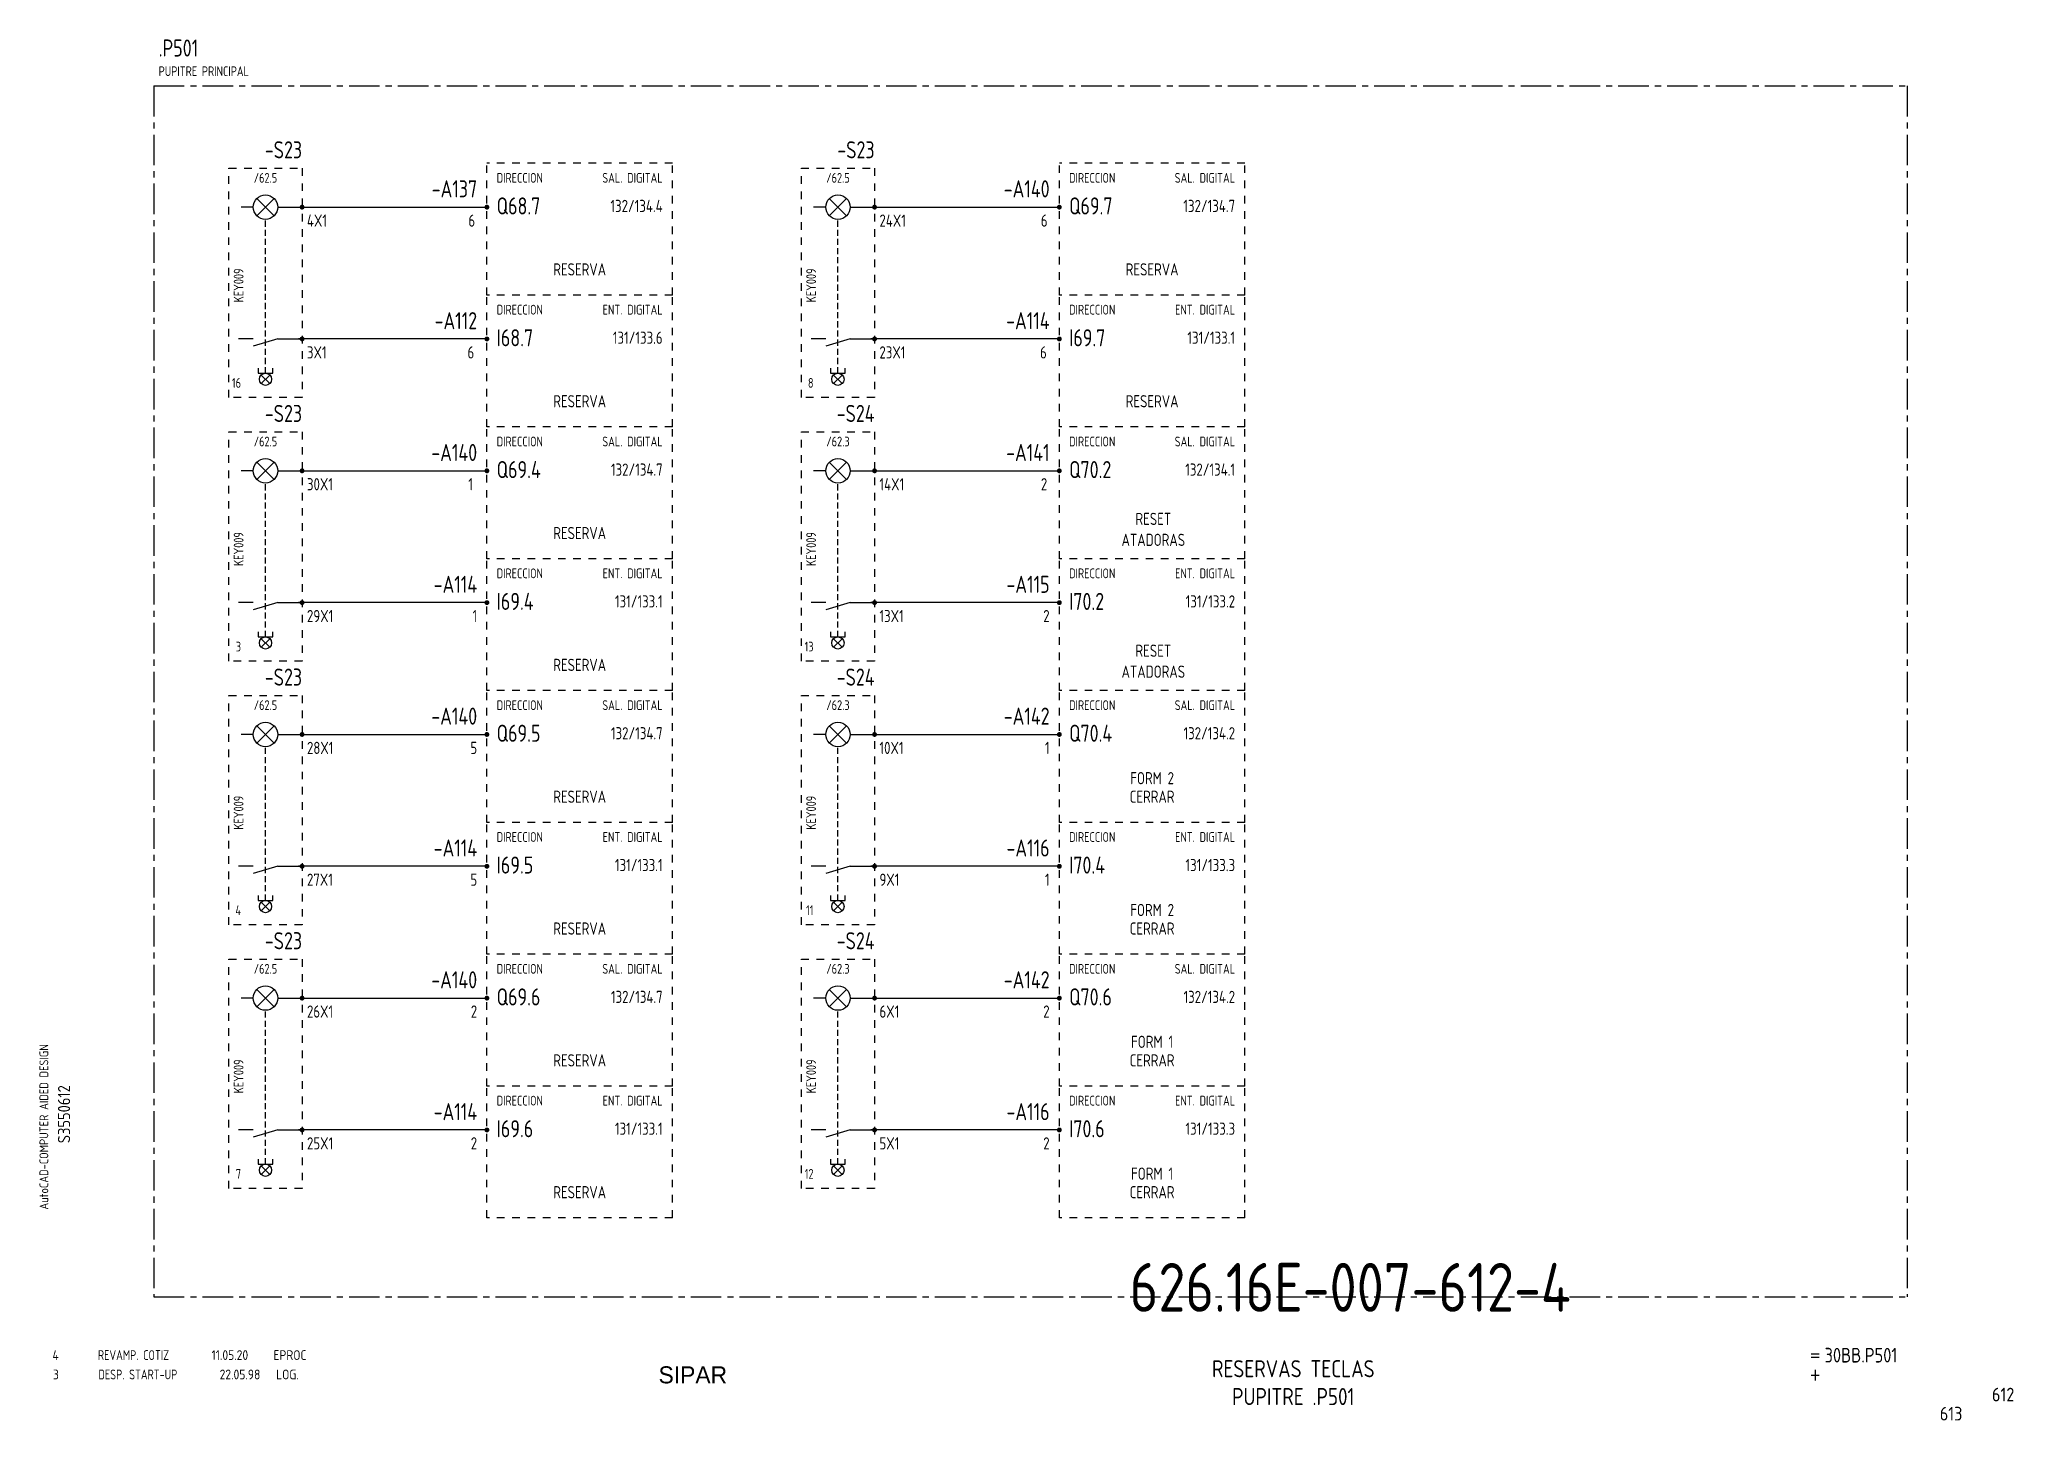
# Model space of a CAD drawing. Extents: x 10 to 414, y 6 to 288.
import ezdxf
from ezdxf.enums import TextEntityAlignment as Align

# ---------------------------------------------------------------- set-up
doc = ezdxf.new("R2010")
doc.units = 0
doc.header["$LTSCALE"] = 5
doc.header["$MEASUREMENT"] = 0
for name, pattern in [('CENTER', [2, 1.25, -0.25, 0.25, -0.25]), ('HIDDEN', [0.375, 0.25, -0.125]), ('HIDDEN1', [0.625, 0.3125, -0.3125])]:
    doc.linetypes.add(name, pattern=pattern)
doc.layers.get('0').update_dxf_attribs({"linetype": 'CONTINUOUS'})
doc.layers.add('3', color=3, linetype='CONTINUOUS')
doc.layers.add('CART', color=7, linetype='CONTINUOUS')
doc.styles.add('DIN', font='DIN.shx', dxfattribs={"width": 0.85})
doc.styles.add('ISO', font='DIN', dxfattribs={"width": 0.8})
doc.styles.add('N', font='ROMANS', dxfattribs={"width": 0.85, "height": 3})
doc.styles.add('X', font='UNIV.SHX', dxfattribs={"height": 3.5})

# ---------------------------------------------------------------- blocks, each defined once
blk = doc.blocks.new('B5-3')
at = {"linetype": 'Continuous', "const_width": 0.5}
blk.add_lwpolyline([(-0.25, 0, 1), (0.25, 0, 1)], format="xyb", close=True, dxfattribs=at)
blk = doc.blocks.new('BOX')
at = {"color": 3, "style": 'ISO', "width": 0.8}
blk.add_attdef('BOX', (0, 6), '', height=3.5, dxfattribs=at)
at = {"color": 7, "style": 'ISO', "width": 0.8}
blk.add_attdef('DESC', (0, 2), '', height=2, dxfattribs=at)
blk = doc.blocks.new('DESP')
at = {"color": 3, "style": 'DIN'}
for s, width, p in [('3', 0.9, (7.45, 13.02)), ('DESP. START-UP', 0.8, (16.76, 13.02)), ('22.05.98', 0.9, (41.59, 13.02)), ('LOG.', 0.9, (53.16, 13.02))]:
    blk.add_text(s, height=2, dxfattribs=dict(at, width=width)).set_placement(p)

msp = doc.modelspace()

# ---------------------------------------------------------------- linework, layer by layer
at = {"color": 3, "linetype": 'CENTER'}
for p, q in [((33.08, 279), (392.28, 279)), ((33.08, 279), (33.08, 31)), ((392.28, 279), (392.28, 31)), ((33.08, 31), (392.28, 31))]:
    msp.add_line(p, q, dxfattribs=at)
at = {"linetype": 'HIDDEN1'}
for p, q in [((139.32, 263.16), (101.32, 263.16)), ((101.32, 236.16), (101.32, 263.16)), ((139.32, 236.16), (139.32, 263.16)), ((218.58, 236.16), (218.58, 263.16)), ((256.58, 263.16), (218.58, 263.16)), ((256.58, 236.16), (256.58, 263.16)), ((48.46, 215.16), (48.46, 262.16)), ((48.46, 262.16), (63.46, 262.16)), ((63.46, 262.16), (63.46, 215.16)), ((165.73, 215.16), (165.73, 262.16)), ((165.73, 262.16), (180.73, 262.16)), ((180.73, 262.16), (180.73, 215.16)), ((139.32, 236.16), (101.32, 236.16)), ((101.32, 209.16), (101.32, 236.16)), ((139.32, 209.16), (139.32, 236.16)), ((256.58, 236.16), (218.58, 236.16)), ((218.58, 209.16), (218.58, 236.16)), ((256.58, 209.16), (256.58, 236.16)), ((63.46, 215.16), (48.46, 215.16)), ((180.73, 215.16), (165.73, 215.16)), ((48.46, 161.16), (48.46, 208.16)), ((48.46, 208.16), (63.46, 208.16)), ((63.46, 208.16), (63.46, 161.16)), ((139.32, 209.16), (101.32, 209.16)), ((139.32, 209.16), (101.32, 209.16)), ((101.32, 182.16), (101.32, 209.16)), ((139.32, 182.16), (139.32, 209.16)), ((165.73, 161.16), (165.73, 208.16)), ((165.73, 208.16), (180.73, 208.16)), ((180.73, 208.16), (180.73, 161.16)), ((218.58, 182.16), (218.58, 209.16)), ((256.58, 209.16), (218.58, 209.16)), ((256.58, 209.16), (218.58, 209.16)), ((256.58, 182.16), (256.58, 209.16)), ((139.32, 182.16), (101.32, 182.16)), ((101.32, 155.16), (101.32, 182.16)), ((139.32, 155.16), (139.32, 182.16)), ((256.58, 182.16), (218.58, 182.16)), ((218.58, 155.16), (218.58, 182.16)), ((256.58, 155.16), (256.58, 182.16)), ((63.46, 161.16), (48.46, 161.16)), ((180.73, 161.16), (165.73, 161.16)), ((48.46, 107.16), (48.46, 154.16)), ((48.46, 154.16), (63.46, 154.16)), ((63.46, 154.16), (63.46, 107.16)), ((101.32, 128.16), (101.32, 155.16)), ((139.32, 155.16), (101.32, 155.16)), ((139.32, 155.16), (101.32, 155.16)), ((139.32, 128.16), (139.32, 155.16)), ((165.73, 107.16), (165.73, 154.16)), ((165.73, 154.16), (180.73, 154.16)), ((180.73, 154.16), (180.73, 107.16)), ((218.58, 128.16), (218.58, 155.16)), ((256.58, 155.16), (218.58, 155.16)), ((256.58, 155.16), (218.58, 155.16)), ((256.58, 128.16), (256.58, 155.16)), ((139.32, 128.16), (101.32, 128.16)), ((101.32, 101.16), (101.32, 128.16)), ((139.32, 101.16), (139.32, 128.16)), ((218.58, 101.16), (218.58, 128.16)), ((256.58, 128.16), (218.58, 128.16)), ((256.58, 101.16), (256.58, 128.16)), ((63.46, 107.16), (48.46, 107.16)), ((180.73, 107.16), (165.73, 107.16)), ((139.32, 101.16), (101.32, 101.16)), ((139.32, 101.16), (101.32, 101.16)), ((101.32, 74.16), (101.32, 101.16)), ((139.32, 74.16), (139.32, 101.16)), ((256.58, 101.16), (218.58, 101.16)), ((256.58, 101.16), (218.58, 101.16)), ((218.58, 74.16), (218.58, 101.16)), ((256.58, 101.16), (218.58, 101.16)), ((256.58, 74.16), (256.58, 101.16)), ((48.46, 53.16), (48.46, 100.16)), ((48.46, 100.16), (63.46, 100.16)), ((63.46, 100.16), (63.46, 53.16)), ((165.73, 53.16), (165.73, 100.16)), ((165.73, 100.16), (180.73, 100.16)), ((180.73, 100.16), (180.73, 53.16)), ((139.32, 74.16), (101.32, 74.16)), ((101.32, 47.16), (101.32, 74.16)), ((139.32, 47.16), (139.32, 74.16)), ((218.58, 47.16), (218.58, 74.16)), ((256.58, 74.16), (218.58, 74.16)), ((256.58, 47.16), (256.58, 74.16)), ((63.46, 53.16), (48.46, 53.16)), ((180.73, 53.16), (165.73, 53.16)), ((139.32, 47.16), (101.32, 47.16)), ((256.58, 47.16), (218.58, 47.16)), ((256.58, 47.16), (218.58, 47.16))]:
    msp.add_line(p, q, dxfattribs=at)
at = {"linetype": 'Continuous'}
for p, q in [((54.19, 252.39), (57.73, 255.92)), ((57.73, 252.39), (54.19, 255.92)), ((171.46, 252.39), (174.99, 255.92)), ((174.99, 252.39), (171.46, 255.92)), ((63.58, 254.16), (101.32, 254.16)), ((180.85, 254.16), (218.58, 254.16)), ((56.84, 218.02), (55.07, 219.78)), ((55.07, 218.02), (56.84, 219.78)), ((174.11, 218.02), (172.34, 219.78)), ((172.34, 218.02), (174.11, 219.78)), ((57.73, 198.39), (54.19, 201.92)), ((54.19, 198.39), (57.73, 201.92)), ((63.58, 200.16), (101.32, 200.16)), ((174.99, 198.39), (171.46, 201.92)), ((171.46, 198.39), (174.99, 201.92)), ((180.85, 200.16), (218.58, 200.16)), ((55.07, 164.02), (56.84, 165.78)), ((56.84, 164.02), (55.07, 165.78)), ((172.34, 164.02), (174.11, 165.78)), ((174.11, 164.02), (172.34, 165.78)), ((57.73, 144.39), (54.19, 147.92)), ((54.19, 144.39), (57.73, 147.92)), ((63.58, 146.16), (101.32, 146.16)), ((174.99, 144.39), (171.46, 147.92)), ((171.46, 144.39), (174.99, 147.92)), ((180.85, 146.16), (218.58, 146.16)), ((55.07, 110.02), (56.84, 111.78)), ((56.84, 110.02), (55.07, 111.78)), ((172.34, 110.02), (174.11, 111.78)), ((174.11, 110.02), (172.34, 111.78)), ((57.73, 90.39), (54.19, 93.92)), ((54.19, 90.39), (57.73, 93.92)), ((174.99, 90.39), (171.46, 93.92)), ((171.46, 90.39), (174.99, 93.92)), ((63.58, 92.16), (101.32, 92.16)), ((180.85, 92.16), (218.58, 92.16)), ((55.07, 56.02), (56.84, 57.78)), ((56.84, 56.02), (55.07, 57.78)), ((172.34, 56.02), (174.11, 57.78)), ((174.11, 56.02), (172.34, 57.78))]:
    msp.add_line(p, q, dxfattribs=at)
for p, q in [((53.46, 254.16), (50.96, 254.16)), ((58.46, 254.16), (63.46, 254.16)), ((170.73, 254.16), (168.23, 254.16)), ((175.73, 254.16), (180.73, 254.16)), ((53.46, 227.16), (50.46, 227.16)), ((58.46, 227.16), (53.46, 225.66)), ((58.46, 227.16), (63.46, 227.16)), ((101.32, 227.16), (62.71, 227.16)), ((170.73, 227.16), (167.73, 227.16)), ((175.73, 227.16), (170.73, 225.66)), ((175.73, 227.16), (180.73, 227.16)), ((218.58, 227.16), (179.98, 227.16)), ((54.46, 221.16), (54.46, 220.16)), ((54.46, 220.16), (57.46, 220.16)), ((57.46, 220.16), (57.46, 221.16)), ((171.73, 221.16), (171.73, 220.16)), ((171.73, 220.16), (174.73, 220.16)), ((174.73, 220.16), (174.73, 221.16)), ((53.46, 200.16), (50.96, 200.16)), ((58.46, 200.16), (63.46, 200.16)), ((170.73, 200.16), (168.23, 200.16)), ((175.73, 200.16), (180.73, 200.16)), ((53.46, 173.16), (50.46, 173.16)), ((58.46, 173.16), (53.46, 171.66)), ((58.46, 173.16), (63.46, 173.16)), ((101.32, 173.16), (62.71, 173.16)), ((170.73, 173.16), (167.73, 173.16)), ((175.73, 173.16), (170.73, 171.66)), ((175.73, 173.16), (180.73, 173.16)), ((218.58, 173.16), (179.98, 173.16)), ((54.46, 167.16), (54.46, 166.16)), ((54.46, 166.16), (57.46, 166.16)), ((57.46, 166.16), (57.46, 167.16)), ((171.73, 167.16), (171.73, 166.16)), ((171.73, 166.16), (174.73, 166.16)), ((174.73, 166.16), (174.73, 167.16)), ((53.46, 146.16), (50.96, 146.16)), ((58.46, 146.16), (63.46, 146.16)), ((170.73, 146.16), (168.23, 146.16)), ((175.73, 146.16), (180.73, 146.16)), ((53.46, 119.16), (50.46, 119.16)), ((58.46, 119.16), (53.46, 117.66)), ((58.46, 119.16), (63.46, 119.16)), ((101.32, 119.16), (62.71, 119.16)), ((170.73, 119.16), (167.73, 119.16)), ((175.73, 119.16), (170.73, 117.66)), ((175.73, 119.16), (180.73, 119.16)), ((218.58, 119.16), (179.98, 119.16)), ((54.46, 113.16), (54.46, 112.16)), ((54.46, 112.16), (57.46, 112.16)), ((57.46, 112.16), (57.46, 113.16)), ((171.73, 113.16), (171.73, 112.16)), ((171.73, 112.16), (174.73, 112.16)), ((174.73, 112.16), (174.73, 113.16)), ((53.46, 92.16), (50.96, 92.16)), ((58.46, 92.16), (63.46, 92.16)), ((170.73, 92.16), (168.23, 92.16)), ((175.73, 92.16), (180.73, 92.16)), ((53.46, 65.16), (50.46, 65.16)), ((58.46, 65.16), (53.46, 63.66)), ((58.46, 65.16), (63.46, 65.16)), ((101.32, 65.16), (62.71, 65.16)), ((170.73, 65.16), (167.73, 65.16)), ((175.73, 65.16), (170.73, 63.66)), ((175.73, 65.16), (180.73, 65.16)), ((218.58, 65.16), (179.98, 65.16)), ((54.46, 59.16), (54.46, 58.16)), ((54.46, 58.16), (57.46, 58.16)), ((57.46, 58.16), (57.46, 59.16)), ((171.73, 59.16), (171.73, 58.16)), ((171.73, 58.16), (174.73, 58.16)), ((174.73, 58.16), (174.73, 59.16))]:
    msp.add_line(p, q)
at = {"linetype": 'HIDDEN'}
for p, q in [((55.96, 220.16), (55.96, 251.66)), ((173.23, 220.16), (173.23, 251.66)), ((55.96, 166.16), (55.96, 197.66)), ((173.23, 166.16), (173.23, 197.66)), ((55.96, 112.16), (55.96, 143.66)), ((173.23, 112.16), (173.23, 143.66)), ((55.96, 58.16), (55.96, 89.66)), ((173.23, 58.16), (173.23, 89.66))]:
    msp.add_line(p, q, dxfattribs=at)
for centre in [(55.96, 254.16), (173.23, 254.16), (55.96, 200.16), (173.23, 200.16), (55.96, 146.16), (173.23, 146.16), (55.96, 92.16), (173.23, 92.16)]:
    msp.add_circle(centre, 2.5)
at = {"linetype": 'Continuous'}
for centre in [(55.96, 218.9), (173.22, 218.9), (55.96, 164.9), (173.22, 164.9), (55.96, 110.9), (173.22, 110.9), (55.96, 56.9), (173.22, 56.9)]:
    msp.add_circle(centre, 1.25, dxfattribs=at)

# ---------------------------------------------------------------- block references
msp.add_blockref('BOX', (34.08, 279)).add_auto_attribs({'BOX': '.P501', 'DESC': 'PUPITRE PRINCIPAL'})
for p in [(63.46, 254.16), (101.32, 254.16), (180.73, 254.16), (218.58, 254.16), (63.46, 227.16), (101.32, 227.16), (180.73, 227.16), (218.58, 227.16), (63.46, 200.16), (101.32, 200.16), (180.73, 200.16), (218.58, 200.16), (63.46, 173.16), (101.32, 173.16), (180.73, 173.16), (218.58, 173.16), (63.46, 146.16), (101.32, 146.16), (180.73, 146.16), (218.58, 146.16), (63.46, 119.16), (101.32, 119.16), (180.73, 119.16), (218.58, 119.16), (63.46, 92.16), (101.32, 92.16), (180.73, 92.16), (218.58, 92.16), (63.46, 65.16), (101.32, 65.16), (180.73, 65.16), (218.58, 65.16)]:
    msp.add_blockref('B5-3', p)
msp.add_blockref('DESP', (4.98, 1.06), dxfattribs=at)

# ---------------------------------------------------------------- texts
at = {"color": 3, "style": 'DIN', "width": 0.8}
for s, p in [('-S23', (63.46, 264.16)), ('-S23', (180.73, 264.16)), ('-A137', (99.32, 256.16)), ('-A140', (216.58, 256.16)), ('-A112', (99.32, 229.16)), ('-A114', (216.58, 229.16)), ('-S23', (63.46, 210.16)), ('-S24', (180.73, 210.16)), ('-A140', (99.32, 202.16)), ('-A141', (216.58, 202.16)), ('-A114', (99.32, 175.16)), ('-A115', (216.58, 175.16)), ('-S23', (63.46, 156.16)), ('-S24', (180.73, 156.16)), ('-A140', (99.32, 148.16)), ('-A142', (216.58, 148.16)), ('-A114', (99.32, 121.16)), ('-A116', (216.58, 121.16)), ('-S23', (63.46, 102.16)), ('-S24', (180.73, 102.16)), ('-A140', (99.32, 94.16)), ('-A142', (216.58, 94.16)), ('-A114', (99.32, 67.16)), ('-A116', (216.58, 67.16))]:
    msp.add_text(s, height=3.5, dxfattribs=at).set_placement(p, align=Align.RIGHT)
at = {"color": 1, "style": 'DIN', "width": 0.8}
for s, p in [('/62.5', (55.96, 259.16)), ('/62.5', (173.23, 259.16)), ('/62.5', (55.96, 205.16)), ('/62.3', (173.23, 205.16)), ('/62.5', (55.96, 151.16)), ('/62.3', (173.23, 151.16)), ('/62.5', (55.96, 97.16)), ('/62.3', (173.23, 97.16))]:
    msp.add_text(s, height=2, dxfattribs=at).set_placement(p, align=Align.CENTER)
for p in [(103.32, 259.16), (220.58, 259.16), (103.32, 232.16), (220.58, 232.16), (103.32, 205.16), (220.58, 205.16), (103.32, 178.16), (220.58, 178.16), (103.32, 151.16), (220.58, 151.16), (103.32, 124.16), (220.58, 124.16), (103.32, 97.16), (220.58, 97.16), (103.32, 70.16), (220.58, 70.16)]:
    msp.add_text('DIRECCION', height=2, dxfattribs=at).set_placement(p)
for s, p in [('SAL. DIGITAL', (137.32, 259.16)), ('SAL. DIGITAL', (254.58, 259.16)), ('ENT. DIGITAL', (137.32, 232.16)), ('ENT. DIGITAL', (254.58, 232.16)), ('16', (50.96, 217.16)), ('8', (168.23, 217.16)), ('SAL. DIGITAL', (137.32, 205.16)), ('SAL. DIGITAL', (254.58, 205.16)), ('ENT. DIGITAL', (137.32, 178.16)), ('ENT. DIGITAL', (254.58, 178.16)), ('3', (50.96, 163.16)), ('13', (168.23, 163.16)), ('SAL. DIGITAL', (137.32, 151.16)), ('SAL. DIGITAL', (254.58, 151.16)), ('ENT. DIGITAL', (137.32, 124.16)), ('ENT. DIGITAL', (254.58, 124.16)), ('4', (50.96, 109.16)), ('11', (168.23, 109.16)), ('SAL. DIGITAL', (137.32, 97.16)), ('SAL. DIGITAL', (254.58, 97.16)), ('ENT. DIGITAL', (137.32, 70.16)), ('ENT. DIGITAL', (254.58, 70.16)), ('7', (50.96, 55.16)), ('12', (168.23, 55.16))]:
    msp.add_text(s, height=2, dxfattribs=at).set_placement(p, align=Align.RIGHT)
at = {"color": 3, "style": 'DIN'}
for s, height, width, p in [('Q68.7', 3.5, 0.8, (103.32, 252.66)), ('Q69.7', 3.5, 0.8, (220.58, 252.66)), ('I68.7', 3.5, 0.8, (103.32, 225.66)), ('I69.7', 3.5, 0.8, (220.58, 225.66)), ('Q69.4', 3.5, 0.8, (103.32, 198.66)), ('Q70.2', 3.5, 0.8, (220.58, 198.66)), ('I69.4', 3.5, 0.8, (103.32, 171.66)), ('I70.2', 3.5, 0.8, (220.58, 171.66)), ('Q69.5', 3.5, 0.8, (103.32, 144.66)), ('Q70.4', 3.5, 0.8, (220.58, 144.66)), ('I69.5', 3.5, 0.8, (103.32, 117.66)), ('I70.4', 3.5, 0.8, (220.58, 117.66)), ('Q69.6', 3.5, 0.8, (103.32, 90.66)), ('Q70.6', 3.5, 0.8, (220.58, 90.66)), ('I69.6', 3.5, 0.8, (103.32, 63.66)), ('I70.6', 3.5, 0.8, (220.58, 63.66)), ('4', 2, 0.9, (12.33, 18.05)), ('REVAMP. COTIZ', 2, 0.8, (21.64, 18.05)), ('11.05.20', 2, 0.9, (44.91, 18.05)), ('EPROC', 2, 0.9, (57.59, 18.05))]:
    msp.add_text(s, height=height, dxfattribs=dict(at, width=width)).set_placement(p)
at = {"style": 'DIN', "width": 0.8}
for s, p in [('132/134.4', (137.32, 253.16)), ('132/134.7', (254.58, 253.16)), ('131/133.6', (137.32, 226.16)), ('131/133.1', (254.58, 226.16)), ('132/134.7', (137.32, 199.16)), ('132/134.1', (254.58, 199.16)), ('131/133.1', (137.32, 172.16)), ('131/133.2', (254.58, 172.16)), ('1', (99.32, 169.16)), ('2', (216.58, 169.16)), ('132/134.7', (137.32, 145.16)), ('132/134.2', (254.58, 145.16)), ('5', (99.32, 142.16)), ('1', (216.58, 142.16)), ('5', (99.32, 115.16)), ('131/133.1', (137.32, 118.16)), ('1', (216.58, 115.16)), ('131/133.3', (254.58, 118.16)), ('132/134.7', (137.32, 91.16)), ('132/134.2', (254.58, 91.16)), ('2', (99.32, 88.16)), ('2', (216.58, 88.16)), ('131/133.1', (137.32, 64.16)), ('131/133.3', (254.58, 64.16)), ('2', (99.32, 61.16)), ('2', (216.58, 61.16))]:
    msp.add_text(s, height=2.5, dxfattribs=at).set_placement(p, align=Align.RIGHT)
for s, p in [('4X1', (64.46, 250.16)), ('6', (97.52, 250.16)), ('24X1', (181.73, 250.16)), ('6', (214.79, 250.16)), ('3X1', (64.46, 223.16)), ('6', (97.35, 223.16)), ('23X1', (181.73, 223.16)), ('6', (214.62, 223.16)), ('30X1', (64.46, 196.16)), ('1', (97.52, 196.16)), ('14X1', (181.73, 196.16)), ('2', (214.79, 196.16)), ('29X1', (64.46, 169.16)), ('13X1', (181.73, 169.16)), ('28X1', (64.46, 142.16)), ('10X1', (181.73, 142.16)), ('27X1', (64.46, 115.16)), ('9X1', (181.73, 115.16)), ('26X1', (64.46, 88.16)), ('6X1', (181.73, 88.16)), ('25X1', (64.46, 61.16)), ('5X1', (181.73, 61.16))]:
    msp.add_text(s, height=2.5, dxfattribs=at).set_placement(p)
for s, p in [('RESERVA', (120.32, 240.16)), ('RESERVA', (237.58, 240.16)), ('RESERVA', (120.32, 213.16)), ('RESERVA', (237.58, 213.16)), ('RESET', (237.83, 189.06)), ('RESERVA', (120.32, 186.16)), ('ATADORAS', (237.83, 184.77)), ('RESET', (237.83, 162.06)), ('RESERVA', (120.32, 159.16)), ('ATADORAS', (237.83, 157.77)), ('FORM 2', (237.58, 135.96)), ('RESERVA', (120.32, 132.16)), ('CERRAR', (237.58, 132.16)), ('FORM 2', (237.58, 108.96)), ('RESERVA', (120.32, 105.16)), ('CERRAR', (237.58, 105.16)), ('FORM 1', (237.58, 81.96)), ('RESERVA', (120.32, 78.16)), ('CERRAR', (237.58, 78.16)), ('FORM 1', (237.58, 54.96)), ('RESERVA', (120.32, 51.16)), ('CERRAR', (237.58, 51.16))]:
    msp.add_text(s, height=2.5, dxfattribs=at).set_placement(p, align=Align.CENTER)
at = {"color": 1, "style": 'DIN', "width": 0.8}
for p in [(51.46, 234.66), (168.73, 234.66), (51.46, 180.66), (168.73, 180.66), (51.46, 126.66), (168.73, 126.66), (51.46, 72.66), (168.73, 72.66)]:
    msp.add_text('KEY009', height=2, rotation=90, dxfattribs=at).set_placement(p)
at = {"color": 2, "insert": (232.99, 37.92), "char_height": 10, "width": 111.0411, "attachment_point": 1, "style": 'DIN'}
msp.add_mtext('626.16E-007-612-4', dxfattribs=at)
at = {"layer": '3', "color": 2, "style": 'DIN', "width": 0.85}
for s, p in [('RESERVAS TECLAS', (266.5, 14.51)), ('PUPITRE .P501', (266.5, 8.8))]:
    msp.add_text(s, height=3.5, dxfattribs=at).set_placement(p, align=Align.CENTER)
at = {"layer": 'CART', "color": 1, "style": 'DIN', "width": 0.9}
msp.add_text('AutoCAD-COMPUTER AIDED DESIGN', height=1.8, rotation=90, dxfattribs=at).set_placement((11.47, 48.84))
at = {"layer": 'CART', "color": 3, "style": 'N', "width": 0.85}
for s, p in [('=', (372.24, 17.91)), ('+', (372.24, 13.87))]:
    msp.add_text(s, height=2.5, dxfattribs=at).set_placement(p)
at = {"layer": 'CART', "color": 3, "style": 'DIN', "width": 0.9, "flags": 1}
msp.add_attdef('S3550612', text='', height=2.5, rotation=90, dxfattribs=at).set_placement((15.95, 68.38), align=Align.CENTER)
at = {"layer": 'CART', "color": 3, "style": 'DIN', "width": 0.85}
msp.add_attdef('30BB.P501', text='', height=3, dxfattribs=at).set_placement((375.33, 16.63), align=Align.BOTTOM_LEFT)
at = {"layer": 'CART', "color": 6, "style": 'X', "flags": 1}
msp.add_attdef('SIPAR', text='', height=3.5, dxfattribs=at).set_placement((143.5, 15), align=Align.MIDDLE)
at = {"layer": 'CART', "color": 2, "style": 'DIN', "width": 0.9, "flags": 1}
msp.add_attdef('612', text='', height=2.8, dxfattribs=at).set_placement((414.2, 9.56), align=Align.RIGHT)
at = {"layer": 'CART', "color": 7, "style": 'DIN', "width": 0.9, "flags": 1}
msp.add_attdef('613', (398.93, 5.65), '', height=2.8, dxfattribs=at)

doc.saveas('drawing.dxf')
